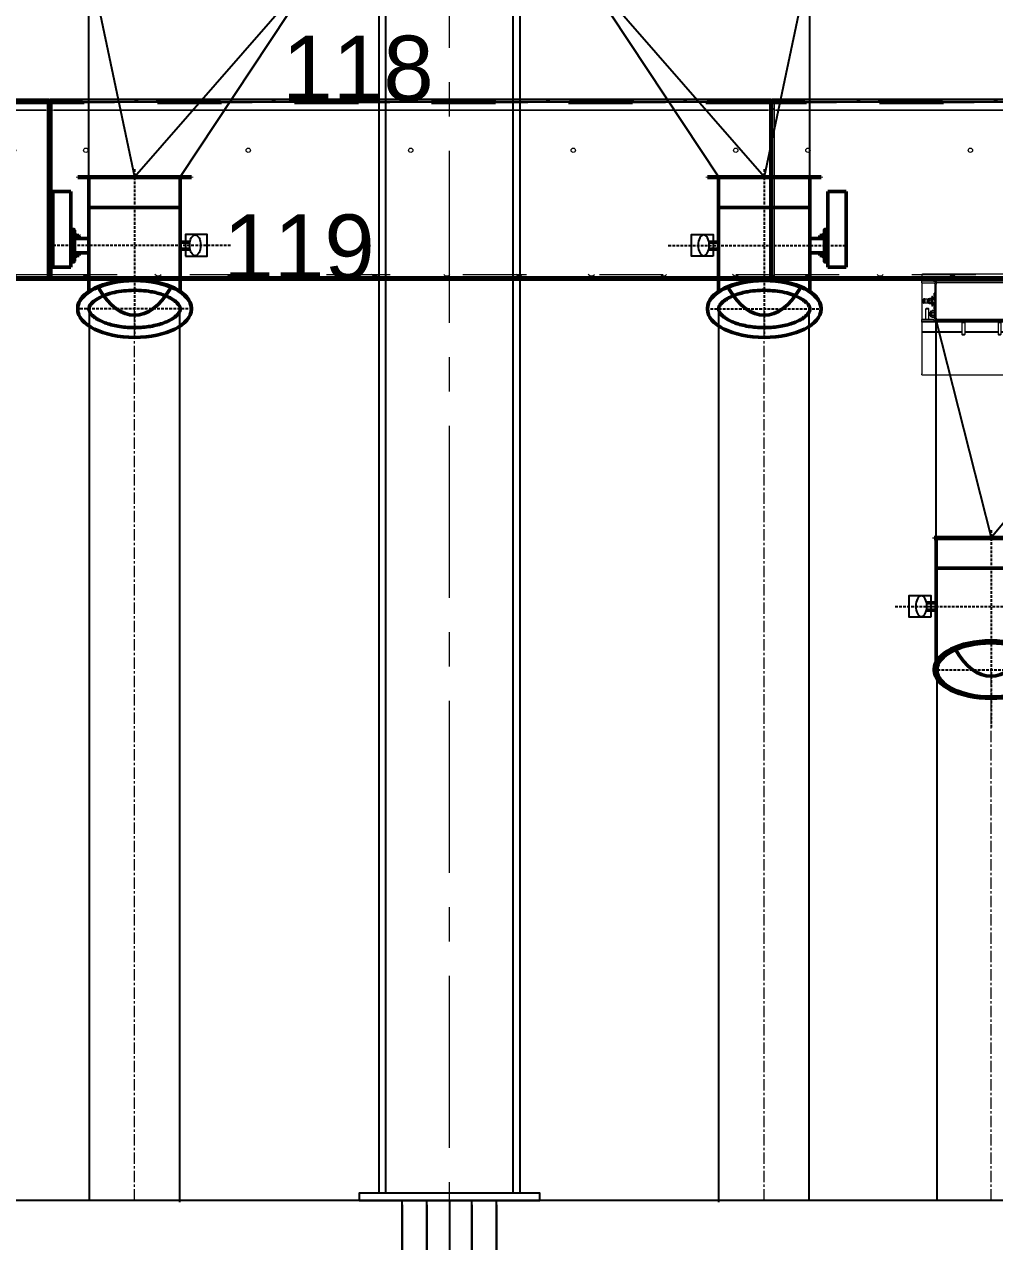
# Model space of a CAD drawing. Header units: millimetres. Extents: x 3220 to 226993, y 817 to 176024.
# Drawn here: x 100327 to 103014, y 156830 to 160203 of the extents above; entities that cross this region are included whole.
import ezdxf

# ---------------------------------------------------------------- set-up
doc = ezdxf.new("R2010")
doc.units = ezdxf.units.MM
for name, pattern in [('AXES', [50.8, 31.75, -6.35, 6.35, -6.35]), ('DASHED', [15, 7, -8]), ('GESTRICHELT2', [0.375, 0.25, -0.125])]:
    doc.linetypes.add(name, pattern=pattern)
for name, color, linetype, lineweight in [('Axe', 1, 'AXES', 9), ('DESSIN', 7, 'Continuous', 25), ('Mittellinie (ISO)', 7, 'Continuous', 25), ('Mittelpunktmarkierung (ISO)', 7, 'Continuous', 25), ('Sichtbar (ISO)', 7, 'Continuous', 50)]:
    doc.layers.add(name, color=color, linetype=linetype, lineweight=lineweight)
doc.layers.add('Repère', color=76, linetype='Continuous')
for name, color, linetype, lineweight, true_color in [('Sichtbare Kanten(DIN)', 7, 'Continuous', 50, 0x3f3f3f), ('Sichtbare tangentiale Kanten(DIN)', 7, 'Continuous', 50, 0x3f3f3f), ('Verdeckte Kanten(DIN)', 7, 'DASHED', 35, 0x3f3f3f), ('Verdeckte tangentiale Kanten(DIN)', 7, 'DASHED', 35, 0x3f3f3f)]:
    doc.layers.add(name, color=color, linetype=linetype, lineweight=lineweight, true_color=true_color)
doc.styles.get("Standard").update_dxf_attribs({"font": 'arial.ttf'})

# ---------------------------------------------------------------- blocks, each defined once
blk = doc.blocks.new('TKF 300 2000 F')
at = {"layer": 'Sichtbare Kanten(DIN)', "color": 5, "lineweight": 0}
for p, q in [((-2000, 495), (-2000, 492)), ((-2000, 495), (-1999, 495)), ((-2000, 492), (-1999, 492)), ((-1999, 491.9), (-2000, 491.9)), ((-2000, 7.1), (-2000, 491.9)), ((-1999, 497), (-1999, 502)), ((-1999, 502), (-1999, 502)), ((-1, 502), (-1999, 502)), ((-1999, 497), (-1999, 493.3)), ((-1999, 481.1), (-1999, 493.3)), ((-1999, 481.1), (-1999, 480.9)), ((-1997, 7.1), (-1997, 474.9)), ((-3, 474.9), (-3, 7.1)), ((-1, 502), (-1, 497)), ((-1, 502), (-1, 502)), ((-1, 493.3), (-1, 497)), ((-1, 495), (0, 495)), ((-1, 493.3), (-1, 481.1)), ((-1, 492), (0, 492)), ((-1, 491.9), (0, 491.9)), ((-1, 480.9), (-1, 481.1)), ((0, 495), (0, 492)), ((0, 491.9), (0, 7.1)), ((-11, 471.1), (-1989, 471.1)), ((-1989, 470.9), (-11, 470.9)), ((-1997, 7.1), (-2000, 7.1)), ((-2000, 7.1), (-2000, 7)), ((-2000, 4), (-2000, 7)), ((0, 7), (-2000, 7)), ((-2000, 4), (0, 4)), ((-2000, 0), (-2000, 4)), ((0, 4), (-2000, 4)), ((-1994, 10), (-1997, 10)), ((-1994, 10), (-1994, 7)), ((-6, 10), (-3, 10)), ((-6, 7), (-6, 10)), ((-3, 7.1), (0, 7.1)), ((0, 7), (0, 7.1)), ((0, 4), (0, 7)), ((0, 0), (0, 4)), ((-2000, 0), (0, 0))]:
    blk.add_line(p, q, dxfattribs=at)
for centre in [(-1900, 360), (-1450, 360), (-1000, 360), (-550, 360), (-100, 360)]:
    blk.add_circle(centre, 6, dxfattribs=at)
for centre, major_axis, start_param, end_param in [((-1989, 481.1), (-10, 0), 0, 1.570796), ((-1989, 480.9), (-10, 0), 0, 1.570796), ((-11, 481.1), (10, 0), 4.712389, 6.283185), ((-11, 480.9), (10, 0), 4.712389, 6.283185)]:
    blk.add_ellipse(centre, major_axis=major_axis, ratio=0.996195, start_param=start_param, end_param=end_param, dxfattribs=at)
for centre in [(-1950, 497.6), (-1760, 497.6), (-1570, 497.6), (-1380, 497.6), (-1190, 497.6), (-1000, 497.6), (-810, 497.6), (-620, 497.6), (-430, 497.6), (-240, 497.6), (-50, 497.6)]:
    blk.add_ellipse(centre, major_axis=(-5, 0), ratio=0.026186, dxfattribs=at)
at = {"layer": 'Sichtbare tangentiale Kanten(DIN)', "color": 5, "lineweight": 0}
for p, q in [((-1999, 502), (-1, 502)), ((-1999, 497), (-1, 497)), ((-1999, 493.3), (-1, 493.3)), ((-1994, 472.3), (-1994, 10)), ((-6, 10), (-6, 472.3)), ((-1989, 470.9), (-1989, 471.1)), ((-11, 471.1), (-11, 470.9)), ((-1994, 10), (-6, 10))]:
    blk.add_line(p, q, dxfattribs=at)
at = {"layer": 'Verdeckte Kanten(DIN)', "color": 5, "lineweight": 0, "ltscale": 0.571309}
for p, q in [((-2000, 489), (-1997, 489)), ((-1997, 475.5), (-2000, 475.5)), ((-1994, 495), (-1994, 492)), ((-1956, 492), (-1956, 495)), ((-1944, 492), (-1944, 495)), ((-1766, 492), (-1766, 495)), ((-1754, 492), (-1754, 495)), ((-1576, 492), (-1576, 495)), ((-1564, 492), (-1564, 495)), ((-1386, 492), (-1386, 495)), ((-1374, 492), (-1374, 495)), ((-1196, 492), (-1196, 495)), ((-1184, 492), (-1184, 495)), ((-1006, 492), (-1006, 495)), ((-994, 492), (-994, 495)), ((-816, 492), (-816, 495)), ((-804, 492), (-804, 495)), ((-626, 492), (-626, 495)), ((-614, 492), (-614, 495)), ((-436, 492), (-436, 495)), ((-424, 492), (-424, 495)), ((-246, 492), (-246, 495)), ((-234, 492), (-234, 495)), ((-56, 492), (-56, 495)), ((-44, 492), (-44, 495)), ((-6, 492), (-6, 495)), ((-3, 489), (0, 489)), ((0, 475.5), (-3, 475.5)), ((-1997, 463.5), (-2000, 463.5)), ((0, 463.5), (-3, 463.5)), ((-1997, 365.5), (-2000, 365.5)), ((-1997, 353.5), (-2000, 353.5)), ((0, 365.5), (-3, 365.5)), ((0, 353.5), (-3, 353.5)), ((-1997, 255.5), (-2000, 255.5)), ((-1997, 243.5), (-2000, 243.5)), ((0, 255.5), (-3, 255.5)), ((0, 243.5), (-3, 243.5)), ((-1997, 145.5), (-2000, 145.5)), ((0, 145.5), (-3, 145.5)), ((-1997, 133.5), (-2000, 133.5)), ((0, 133.5), (-3, 133.5)), ((-1997, 35.5), (-2000, 35.5)), ((0, 35.5), (-3, 35.5)), ((-1997, 23.5), (-2000, 23.5)), ((-1997, 10), (-2000, 10)), ((-1994, 7), (-1994, 4)), ((-1956, 7), (-1956, 4)), ((-1944, 7), (-1944, 4)), ((-1856, 7), (-1856, 4)), ((-1844, 7), (-1844, 4)), ((-1756, 7), (-1756, 4)), ((-1744, 7), (-1744, 4)), ((-1656, 7), (-1656, 4)), ((-1644, 7), (-1644, 4)), ((-1556, 7), (-1556, 4)), ((-1544, 7), (-1544, 4)), ((-1456, 7), (-1456, 4)), ((-1444, 7), (-1444, 4)), ((-1356, 7), (-1356, 4)), ((-1344, 7), (-1344, 4)), ((-1256, 7), (-1256, 4)), ((-1244, 7), (-1244, 4)), ((-1156, 7), (-1156, 4)), ((-1144, 7), (-1144, 4)), ((-1056, 7), (-1056, 4)), ((-1044, 7), (-1044, 4)), ((-956, 7), (-956, 4)), ((-944, 7), (-944, 4)), ((-856, 7), (-856, 4)), ((-844, 7), (-844, 4)), ((-756, 7), (-756, 4)), ((-744, 7), (-744, 4)), ((-656, 7), (-656, 4)), ((-644, 7), (-644, 4)), ((-556, 7), (-556, 4)), ((-544, 7), (-544, 4)), ((-456, 7), (-456, 4)), ((-444, 7), (-444, 4)), ((-356, 7), (-356, 4)), ((-344, 7), (-344, 4)), ((-256, 7), (-256, 4)), ((-244, 7), (-244, 4)), ((-156, 7), (-156, 4)), ((-144, 7), (-144, 4)), ((-56, 7), (-56, 4)), ((-44, 7), (-44, 4)), ((-6, 7), (-6, 4)), ((0, 23.5), (-3, 23.5)), ((0, 10), (-3, 10))]:
    blk.add_line(p, q, dxfattribs=at)
at = {"layer": 'Verdeckte Kanten(DIN)', "color": 5, "lineweight": 0, "ltscale": 25.437323}
for p, q in [((-1, 500), (-1999, 500)), ((-1999, 492), (-1, 492))]:
    blk.add_line(p, q, dxfattribs=at)
at = {"layer": 'Verdeckte Kanten(DIN)', "color": 5, "lineweight": 0, "ltscale": 0.380839}
for p, q in [((-1997, 491.9), (-1999, 491.9)), ((-3, 491.9), (-1, 491.9))]:
    blk.add_line(p, q, dxfattribs=at)
at = {"layer": 'Verdeckte Kanten(DIN)', "color": 5, "lineweight": 0, "ltscale": 3.233633}
for p, q in [((-1997, 474.9), (-1997, 491.9)), ((-3, 491.9), (-3, 474.9))]:
    blk.add_line(p, q, dxfattribs=at)
at = {"layer": 'Verdeckte Kanten(DIN)', "color": 5, "lineweight": 0, "ltscale": 0.897467}
for p, q in [((-1994, 489), (-1997, 489)), ((-1994, 492), (-1994, 489)), ((-6, 489), (-6, 492)), ((-6, 489), (-3, 489))]:
    blk.add_line(p, q, dxfattribs=at)
at = {"layer": 'Verdeckte Kanten(DIN)', "color": 5, "lineweight": 0, "ltscale": 0.38097}
for p, q in [((-1955, 495.6), (-1955, 497.6)), ((-1945, 495.6), (-1945, 497.6)), ((-1765, 495.6), (-1765, 497.6)), ((-1755, 495.6), (-1755, 497.6)), ((-1575, 495.6), (-1575, 497.6)), ((-1565, 495.6), (-1565, 497.6)), ((-1385, 495.6), (-1385, 497.6)), ((-1375, 495.6), (-1375, 497.6)), ((-1195, 495.6), (-1195, 497.6)), ((-1185, 495.6), (-1185, 497.6)), ((-1005, 495.6), (-1005, 497.6)), ((-995, 495.6), (-995, 497.6)), ((-815, 495.6), (-815, 497.6)), ((-805, 495.6), (-805, 497.6)), ((-625, 495.6), (-625, 497.6)), ((-615, 495.6), (-615, 497.6)), ((-435, 495.6), (-435, 497.6)), ((-425, 495.6), (-425, 497.6)), ((-245, 495.6), (-245, 497.6)), ((-235, 495.6), (-235, 497.6)), ((-55, 495.6), (-55, 497.6)), ((-45, 495.6), (-45, 497.6))]:
    blk.add_line(p, q, dxfattribs=at)
at = {"layer": 'Verdeckte Kanten(DIN)', "color": 5, "lineweight": 0, "ltscale": 1.971787}
for p, q in [((-2000, 13.3), (-1990, 16)), ((-10, 16), (0, 13.3))]:
    blk.add_line(p, q, dxfattribs=at)
at = {"layer": 'Verdeckte Kanten(DIN)', "color": 5, "lineweight": 0, "ltscale": 25.208158}
blk.add_line((-1990, 16), (-10, 16), dxfattribs=at)
at = {"layer": 'Verdeckte Kanten(DIN)', "color": 5, "lineweight": 0, "ltscale": 0.761779}
for p, q in [((-1955, 0), (-1955, 4)), ((-1945, 0), (-1945, 4)), ((-1905, 0), (-1905, 4)), ((-1895, 0), (-1895, 4)), ((-1855, 0), (-1855, 4)), ((-1845, 0), (-1845, 4)), ((-1755, 0), (-1755, 4)), ((-1745, 0), (-1745, 4)), ((-1705, 0), (-1705, 4)), ((-1695, 0), (-1695, 4)), ((-1655, 0), (-1655, 4)), ((-1645, 0), (-1645, 4)), ((-1555, 0), (-1555, 4)), ((-1545, 0), (-1545, 4)), ((-1505, 0), (-1505, 4)), ((-1495, 0), (-1495, 4)), ((-1455, 0), (-1455, 4)), ((-1445, 0), (-1445, 4)), ((-1355, 0), (-1355, 4)), ((-1345, 0), (-1345, 4)), ((-1305, 0), (-1305, 4)), ((-1295, 0), (-1295, 4)), ((-1255, 0), (-1255, 4)), ((-1245, 0), (-1245, 4)), ((-1155, 0), (-1155, 4)), ((-1145, 0), (-1145, 4)), ((-1105, 0), (-1105, 4)), ((-1095, 0), (-1095, 4)), ((-1055, 0), (-1055, 4)), ((-1045, 0), (-1045, 4)), ((-955, 0), (-955, 4)), ((-945, 0), (-945, 4)), ((-905, 0), (-905, 4)), ((-895, 0), (-895, 4)), ((-855, 0), (-855, 4)), ((-845, 0), (-845, 4)), ((-755, 0), (-755, 4)), ((-745, 0), (-745, 4)), ((-705, 0), (-705, 4)), ((-695, 0), (-695, 4)), ((-655, 0), (-655, 4)), ((-645, 0), (-645, 4)), ((-555, 0), (-555, 4)), ((-545, 0), (-545, 4)), ((-505, 0), (-505, 4)), ((-495, 0), (-495, 4)), ((-455, 0), (-455, 4)), ((-445, 0), (-445, 4)), ((-355, 0), (-355, 4)), ((-345, 0), (-345, 4)), ((-305, 0), (-305, 4)), ((-295, 0), (-295, 4)), ((-255, 0), (-255, 4)), ((-245, 0), (-245, 4)), ((-155, 0), (-155, 4)), ((-145, 0), (-145, 4)), ((-105, 0), (-105, 4)), ((-95, 0), (-95, 4)), ((-55, 0), (-55, 4)), ((-45, 0), (-45, 4))]:
    blk.add_line(p, q, dxfattribs=at)
at = {"layer": 'Verdeckte Kanten(DIN)', "color": 5, "lineweight": 0, "ltscale": 1.104296}
for p, q in [((-1904.5, 11.9), (-1908.6, 16)), ((-1895.5, 11.9), (-1891.4, 16)), ((-1704.5, 11.9), (-1708.6, 16)), ((-1695.5, 11.9), (-1691.4, 16)), ((-1504.5, 11.9), (-1508.6, 16)), ((-1495.5, 11.9), (-1491.4, 16)), ((-1304.5, 11.9), (-1308.6, 16)), ((-1295.5, 11.9), (-1291.4, 16)), ((-1104.5, 11.9), (-1108.6, 16)), ((-1095.5, 11.9), (-1091.4, 16)), ((-904.5, 11.9), (-908.6, 16)), ((-895.5, 11.9), (-891.4, 16)), ((-704.5, 11.9), (-708.6, 16)), ((-695.5, 11.9), (-691.4, 16)), ((-504.5, 11.9), (-508.6, 16)), ((-495.5, 11.9), (-491.4, 16)), ((-304.5, 11.9), (-308.6, 16)), ((-295.5, 11.9), (-291.4, 16)), ((-104.5, 11.9), (-108.6, 16)), ((-95.5, 11.9), (-91.4, 16))]:
    blk.add_line(p, q, dxfattribs=at)
at = {"layer": 'Verdeckte Kanten(DIN)', "color": 5, "lineweight": 0, "ltscale": 2.692601}
for p, q in [((-1904.5, 11.9), (-1895.5, 11.9)), ((-1704.5, 11.9), (-1695.5, 11.9)), ((-1504.5, 11.9), (-1495.5, 11.9)), ((-1304.5, 11.9), (-1295.5, 11.9)), ((-1104.5, 11.9), (-1095.5, 11.9)), ((-904.5, 11.9), (-895.5, 11.9)), ((-704.5, 11.9), (-695.5, 11.9)), ((-504.5, 11.9), (-495.5, 11.9)), ((-304.5, 11.9), (-295.5, 11.9)), ((-104.5, 11.9), (-95.5, 11.9))]:
    blk.add_line(p, q, dxfattribs=at)
at = {"layer": 'Verdeckte Kanten(DIN)', "color": 5, "lineweight": 0, "ltscale": 1.50461}
for p, q in [((-1904.5, 4), (-1904.5, 11.9)), ((-1895.5, 4), (-1895.5, 11.9)), ((-1704.5, 4), (-1704.5, 11.9)), ((-1695.5, 4), (-1695.5, 11.9)), ((-1504.5, 4), (-1504.5, 11.9)), ((-1495.5, 4), (-1495.5, 11.9)), ((-1304.5, 4), (-1304.5, 11.9)), ((-1295.5, 4), (-1295.5, 11.9)), ((-1104.5, 4), (-1104.5, 11.9)), ((-1095.5, 4), (-1095.5, 11.9)), ((-904.5, 4), (-904.5, 11.9)), ((-895.5, 4), (-895.5, 11.9)), ((-704.5, 4), (-704.5, 11.9)), ((-695.5, 4), (-695.5, 11.9)), ((-504.5, 4), (-504.5, 11.9)), ((-495.5, 4), (-495.5, 11.9)), ((-304.5, 4), (-304.5, 11.9)), ((-295.5, 4), (-295.5, 11.9)), ((-104.5, 4), (-104.5, 11.9)), ((-95.5, 4), (-95.5, 11.9))]:
    blk.add_line(p, q, dxfattribs=at)
at = {"layer": 'Verdeckte Kanten(DIN)', "color": 5, "lineweight": 0, "ltscale": 5.984706}
for centre in [(-1950, 495.6), (-1760, 495.6), (-1570, 495.6), (-1380, 495.6), (-1190, 495.6), (-1000, 495.6), (-810, 495.6), (-620, 495.6), (-430, 495.6), (-240, 495.6), (-50, 495.6)]:
    blk.add_ellipse(centre, major_axis=(5, 0), ratio=0.026186, dxfattribs=at)
at = {"layer": 'Verdeckte tangentiale Kanten(DIN)', "color": 5, "lineweight": 0, "ltscale": 25.437323}
for p, q in [((-1, 500), (-1999, 500)), ((-1, 495), (-1999, 495)), ((-1, 493.2), (-1999, 493.2))]:
    blk.add_line(p, q, dxfattribs=at)
at = {"layer": 'Verdeckte tangentiale Kanten(DIN)', "color": 5, "lineweight": 0, "ltscale": 3.18604}
for p, q in [((-1994, 489), (-1994, 472.3)), ((-6, 472.3), (-6, 489))]:
    blk.add_line(p, q, dxfattribs=at)
at = {"layer": 'Verdeckte tangentiale Kanten(DIN)', "color": 5, "lineweight": 0, "ltscale": 25.310009}
blk.add_line((-6, 489), (-1994, 489), dxfattribs=at)
blk = doc.blocks.new('102')
for p in [(-9107, -319), (-7107, -319), (-5107, -319)]:
    blk.add_blockref('TKF 300 2000 F', p)
blk = doc.blocks.new('300x650 for TKF 300 R')
at = {"layer": 'Sichtbare Kanten(DIN)', "color": 6, "lineweight": 0}
for p, q in [((-365, 146.5), (195, 146.5)), ((-365, 146.5), (-365, 143.5)), ((-365, 29), (-365, 143.5)), ((195, 146.5), (195, 143.5)), ((195, 29), (195, 143.5)), ((-253.2, 35.2), (-254, 34.5)), ((-246, 34.5), (-254, 34.5)), ((-254, 1), (-254, 34.5)), ((-253.2, 35.2), (-246.8, 35.2)), ((-246.8, 35.2), (-246, 34.5)), ((-246, 1), (-246, 34.5)), ((-153.2, 35.2), (-154, 34.5)), ((-146, 34.5), (-154, 34.5)), ((-154, 1), (-154, 34.5)), ((-153.2, 35.2), (-146.8, 35.2)), ((-146.8, 35.2), (-146, 34.5)), ((-146, 1), (-146, 34.5)), ((-53.2, 35.2), (-54, 34.5)), ((-46, 34.5), (-54, 34.5)), ((-54, 1), (-54, 34.5)), ((-53.2, 35.2), (-46.8, 35.2)), ((-46.8, 35.2), (-46, 34.5)), ((-46, 1), (-46, 34.5)), ((46.8, 35.2), (46, 34.5)), ((54, 34.5), (46, 34.5)), ((46, 1), (46, 34.5)), ((46.8, 35.2), (53.2, 35.2)), ((53.2, 35.2), (54, 34.5)), ((54, 1), (54, 34.5)), ((146.8, 35.2), (146, 34.5)), ((154, 34.5), (146, 34.5)), ((146, 1), (146, 34.5)), ((146.8, 35.2), (153.2, 35.2)), ((153.2, 35.2), (154, 34.5)), ((154, 1), (154, 34.5)), ((246.8, 35.2), (246, 34.5)), ((254, 34.5), (246, 34.5)), ((246, 1), (246, 34.5)), ((246.8, 35.2), (253.2, 35.2)), ((253.2, 35.2), (254, 34.5)), ((254, 1), (254, 34.5)), ((-365, 26), (-365, 29)), ((-254, 29), (-365, 29)), ((-365, 3), (-365, 26)), ((-365, 26), (-254, 26)), ((-365, 0), (-365, 3)), ((-365, 0), (-365, -3)), ((365, 0), (-365, 0)), ((-254, 1), (-246, 1)), ((-253.2, 0.2), (-254, 1)), ((-246.8, 0.2), (-253.2, 0.2)), ((-246.8, 0.2), (-246, 1)), ((-154, 29), (-246, 29)), ((-246, 26), (-154, 26)), ((-154, 1), (-146, 1)), ((-153.2, 0.2), (-154, 1)), ((-146.8, 0.2), (-153.2, 0.2)), ((-146.8, 0.2), (-146, 1)), ((-54, 29), (-146, 29)), ((-146, 26), (-54, 26)), ((-54, 1), (-46, 1)), ((-53.2, 0.2), (-54, 1)), ((-46.8, 0.2), (-53.2, 0.2)), ((-46.8, 0.2), (-46, 1)), ((46, 29), (-46, 29)), ((-46, 26), (46, 26)), ((46, 1), (54, 1)), ((46.8, 0.2), (46, 1)), ((53.2, 0.2), (46.8, 0.2)), ((53.2, 0.2), (54, 1)), ((146, 29), (54, 29)), ((54, 26), (146, 26)), ((146, 1), (154, 1)), ((146.8, 0.2), (146, 1)), ((153.2, 0.2), (146.8, 0.2)), ((153.2, 0.2), (154, 1)), ((246, 29), (154, 29)), ((154, 26), (246, 26)), ((246, 1), (254, 1)), ((246.8, 0.2), (246, 1)), ((253.2, 0.2), (246.8, 0.2)), ((253.2, 0.2), (254, 1)), ((365, 29), (254, 29)), ((254, 26), (365, 26)), ((365, 26), (365, 29)), ((365, 26), (365, 3)), ((365, 0), (365, 3)), ((365, 0), (365, -3)), ((-365, -3), (-365, -7)), ((-365, -3), (365, -3)), ((-360, -7), (-365, -7)), ((-365, -109), (-365, -7)), ((-360, -3), (-333, -3)), ((-333, -7), (-360, -7)), ((-354, -7), (-354, -36.5)), ((-346, -7), (-346, -36.5)), ((-343, -17.9), (-342.1, -17)), ((-343, -26.1), (-343, -17.9)), ((-343, -26.1), (-342.1, -27)), ((-342.1, -17), (-342.1, -27)), ((-341, -17), (-342.1, -17)), ((-341, -27), (-342.1, -27)), ((-341, -29.8), (-341, -14.2)), ((-337.5, -14.2), (-341, -14.2)), ((-337.5, -29.8), (-341, -29.8)), ((-337.5, -14.2), (-336.3, -12.2)), ((-337.5, -29.8), (-337.5, -14.2)), ((-337.5, -29.8), (-336.3, -31.8)), ((-332.2, -12.2), (-336.3, -12.2)), ((-332.2, -17.1), (-336.3, -17.1)), ((-332.2, -26.9), (-336.3, -26.9)), ((-332.2, -31.8), (-336.3, -31.8)), ((-331, -14.2), (-332.2, -12.2)), ((-331, -29.8), (-332.2, -31.8)), ((-331, -32), (-331, -12)), ((-329, -12), (-331, -12)), ((-329, -32), (-331, -32)), ((-329, -105), (-329, -11)), ((-327.7, -5), (-325, -5)), ((-325, -7), (-325, -3)), ((325, -3), (-325, -3)), ((325, -7), (-325, -7)), ((-325, -7), (-325, -11)), ((-325, -11), (-325, -105)), ((325, -7), (325, -3)), ((325, -5), (327.7, -5)), ((325, -7), (325, -11)), ((325, -11), (325, -105)), ((329, -105), (329, -11)), ((329, -12), (331, -12)), ((329, -32), (331, -32)), ((331, -12), (331, -32)), ((331, -14.2), (332.2, -12.2)), ((331, -29.8), (332.2, -31.8)), ((332.2, -12.2), (336.3, -12.2)), ((332.2, -17.1), (336.3, -17.1)), ((332.2, -26.9), (336.3, -26.9)), ((332.2, -31.8), (336.3, -31.8)), ((360, -3), (333, -3)), ((333, -7), (360, -7)), ((337.5, -14.2), (336.3, -12.2)), ((337.5, -29.8), (336.3, -31.8)), ((337.5, -14.2), (337.5, -29.8)), ((337.5, -14.2), (341, -14.2)), ((337.5, -29.8), (341, -29.8)), ((341, -14.2), (341, -29.8)), ((341, -17), (342.1, -17)), ((341, -27), (342.1, -27)), ((342.1, -27), (342.1, -17)), ((343, -17.9), (342.1, -17)), ((343, -26.1), (342.1, -27)), ((343, -17.9), (343, -26.1)), ((344, -7), (344, -8.6)), ((356, -8.6), (344, -8.6)), ((345.6, -8.6), (344.2, -9.4)), ((344.2, -12.8), (344.2, -9.4)), ((345.6, -13.6), (344.2, -12.8)), ((345.6, -13.6), (354.4, -13.6)), ((346, -13.6), (346, -36.5)), ((347.1, -12.8), (347.1, -9.4)), ((352.9, -12.8), (352.9, -9.4)), ((354, -13.6), (354, -36.5)), ((354.4, -8.6), (355.8, -9.4)), ((354.4, -13.6), (355.8, -12.8)), ((355.8, -12.8), (355.8, -9.4)), ((356, -7), (356, -8.6)), ((360, -7), (365, -7)), ((365, -3), (365, -7)), ((-361.5, -52.7), (-361.5, -63.3)), ((-360.5, -52.7), (-361.5, -52.7)), ((-360.5, -63.3), (-361.5, -63.3)), ((-360.5, -52.6), (-359.9, -52)), ((-360.5, -52.6), (-360.5, -63.4)), ((-360.5, -63.4), (-359.9, -64)), ((-359.9, -52), (-359.9, -64)), ((-356.6, -52), (-359.9, -52)), ((-356.6, -64), (-359.9, -64)), ((-356.6, -52), (-356.6, -64)), ((-356, -52.6), (-356.6, -52)), ((-356, -63.4), (-356.6, -64)), ((-356, -52.6), (-356, -63.4)), ((-351.7, -52.7), (-356, -52.7)), ((-351.7, -63.2), (-356, -63.2)), ((-354, -36.5), (-346, -36.5)), ((-353.2, -37.2), (-354, -36.5)), ((-346.8, -37.2), (-353.2, -37.2)), ((-348.5, -52.7), (-349.2, -52.7)), ((-348.5, -63.2), (-349.2, -63.2)), ((-348.5, -52.7), (-347.7, -52)), ((-348.5, -52.7), (-348.5, -63.2)), ((-348.5, -63.2), (-347.7, -64)), ((-347.7, -52), (-347.7, -64)), ((-344.4, -52), (-347.7, -52)), ((-344.4, -64), (-347.7, -64)), ((-346.8, -37.2), (-346, -36.5)), ((-344.4, -51.5), (-344.1, -51)), ((-344.4, -51.5), (-344.4, -52)), ((-344.4, -52), (-344.4, -57.1)), ((-344.4, -57.1), (-344.4, -63.1)), ((-344.4, -63.1), (-344.4, -64.5)), ((-344.4, -64.5), (-344.1, -65)), ((-339.7, -50.6), (-343.8, -50.6)), ((-339.7, -53.4), (-343.8, -53.4)), ((-339.7, -60.8), (-343.8, -60.8)), ((-339.7, -65.4), (-343.8, -65.4)), ((-339.7, -50.6), (-339.7, -53.4)), ((-339.1, -52), (-339.7, -52)), ((-339.7, -52.3), (-339.1, -52.3)), ((-339.7, -53.4), (-339.7, -60.8)), ((-339.7, -60.8), (-339.7, -65.4)), ((-339.7, -63.7), (-339.1, -63.7)), ((-339.1, -64), (-339.7, -64)), ((-339.1, -66), (-339.1, -50)), ((-337.5, -50), (-339.1, -50)), ((-337.5, -66), (-339.1, -66)), ((-337.5, -49.5), (-337.5, -44.5)), ((-335.5, -44.5), (-337.5, -44.5)), ((-337.5, -49.5), (-337.5, -66.5)), ((-337.5, -71.5), (-337.5, -66.5)), ((-335.5, -44.5), (-335.5, -49.5)), ((-335.5, -49.5), (-335.5, -66.5)), ((-335.5, -52.3), (-334.4, -50.5)), ((-335.3, -52), (-335.5, -52)), ((-335.5, -63.6), (-334.4, -65.5)), ((-335.3, -64), (-335.5, -64)), ((-335.5, -66.5), (-335.5, -71.5)), ((-334.5, -49.5), (-334.1, -48.2)), ((-334.5, -50.6), (-334.5, -49.5)), ((-334.5, -66.5), (-334.5, -65.4)), ((-334.5, -66.5), (-334.1, -67.8)), ((-330.1, -50.5), (-334.4, -50.5)), ((-330.1, -54.2), (-334.4, -54.2)), ((-330.1, -61.8), (-334.4, -61.8)), ((-330.1, -65.5), (-334.4, -65.5)), ((-334.1, -48.2), (-330.9, -48.2)), ((-330.5, -49.5), (-330.9, -48.2)), ((-330.5, -66.5), (-330.9, -67.8)), ((-330.5, -36), (-330.5, -50.5)), ((-329, -36), (-330.5, -36)), ((-330.5, -65.5), (-330.5, -80)), ((-329, -52.3), (-330.1, -50.5)), ((-329, -63.6), (-330.1, -65.5)), ((346, -36.5), (354, -36.5)), ((346.8, -37.2), (346, -36.5)), ((353.2, -37.2), (346.8, -37.2)), ((353.2, -37.2), (354, -36.5)), ((-337.5, -71.5), (-335.5, -71.5)), ((-334.1, -67.8), (-330.9, -67.8)), ((-329, -80), (-330.5, -80)), ((-365, -109), (-360, -109)), ((-365, -109), (-365, -113)), ((-360, -113), (-365, -113)), ((-365, -113), (-365, -116)), ((-360, -116), (-365, -116)), ((-365, -130.5), (-365, -116)), ((-362, -133.5), (192, -133.5)), ((-360, -109), (-333, -109)), ((-333, -113), (-360, -113)), ((360, -116), (-360, -116)), ((-325, -113), (-333, -113)), ((-325, -109), (-325, -105)), ((-325, -113), (-325, -109)), ((325, -109), (-325, -109)), ((325, -113), (-325, -113)), ((195, -130.5), (195, -116)), ((325, -105), (325, -109)), ((325, -113), (325, -109)), ((333, -113), (325, -113)), ((360, -109), (333, -109)), ((333, -113), (360, -113)), ((365, -109), (360, -109)), ((360, -113), (365, -113)), ((365, -116), (360, -116)), ((365, -109), (365, -113)), ((365, -116), (365, -113))]:
    blk.add_line(p, q, dxfattribs=at)
for centre, radius, start, end in [((-333, -11), 8, 0, 90), ((-333, -11), 4, 0, 90), ((333, -11), 8, 90, 180), ((333, -11), 4, 90, 180), ((-362, -130.5), 3, 180, 270), ((-333, -105), 8, 270, 0), ((-333, -105), 4, 270, 0), ((192, -130.5), 3, 270, 0), ((333, -105), 8, 180, 270), ((333, -105), 4, 180, 270)]:
    blk.add_arc(centre, radius, start, end, dxfattribs=at)
for points, weights in [([(-336.3, -12.2), (-337.8, -14.6), (-336.3, -17.1)], [1, 1.15470053838, 1]), ([(-336.3, -17.1), (-337.8, -22), (-336.3, -26.9)], [1, 1.15470053838, 1]), ([(-336.3, -26.9), (-337.8, -29.4), (-336.3, -31.8)], [1, 1.15470053838, 1]), ([(-332.2, -17.1), (-330.7, -14.6), (-332.2, -12.2)], [1, 1.15470053838, 1]), ([(-332.2, -26.9), (-330.7, -22), (-332.2, -17.1)], [1, 1.15470053838, 1]), ([(-332.2, -31.8), (-330.7, -29.4), (-332.2, -26.9)], [1, 1.15470053838, 1]), ([(332.2, -12.2), (330.7, -14.6), (332.2, -17.1)], [1, 1.15470053838, 1]), ([(332.2, -17.1), (330.7, -22), (332.2, -26.9)], [1, 1.15470053838, 1]), ([(332.2, -26.9), (330.7, -29.4), (332.2, -31.8)], [1, 1.15470053838, 1]), ([(336.3, -17.1), (337.8, -14.6), (336.3, -12.2)], [1, 1.15470053838, 1]), ([(336.3, -26.9), (337.8, -22), (336.3, -17.1)], [1, 1.15470053838, 1]), ([(336.3, -31.8), (337.8, -29.4), (336.3, -26.9)], [1, 1.15470053838, 1]), ([(347.1, -9.4), (345.7, -8.6), (344.2, -9.4)], [1, 1.15470053838, 1]), ([(344.2, -12.8), (345.7, -13.6), (347.1, -12.8)], [1, 1.15470053838, 1]), ([(352.9, -9.4), (350, -8.6), (347.1, -9.4)], [1, 1.15470053838, 1]), ([(347.1, -12.8), (350, -13.6), (352.9, -12.8)], [1, 1.15470053838, 1]), ([(355.8, -9.4), (354.3, -8.6), (352.9, -9.4)], [1, 1.15470053838, 1]), ([(352.9, -12.8), (354.3, -13.6), (355.8, -12.8)], [1, 1.15470053838, 1]), ([(-343.8, -50.6), (-344.4, -51.3), (-344.4, -52)], [1, 1.0379548493, 1]), ([(-344.4, -52), (-344.4, -52.6), (-343.8, -53.4)], [1, 1.0379548493, 1]), ([(-343.8, -53.4), (-344.4, -55.4), (-344.4, -57.1)], [1, 1.0379548493, 1]), ([(-344.4, -57.1), (-344.4, -58.8), (-343.8, -60.8)], [1, 1.0379548493, 1]), ([(-343.8, -60.8), (-344.4, -62), (-344.4, -63.1)], [1, 1.0379548493, 1]), ([(-344.4, -63.1), (-344.4, -64.2), (-343.8, -65.4)], [1, 1.0379548493, 1]), ([(-343.8, -65.4), (-344, -65.2), (-344.1, -65)], [1, 1.01070966259, 1.0153754665]), ([(-334.4, -50.5), (-335.5, -52.4), (-334.4, -54.2)], [1, 1.15470053838, 1]), ([(-334.4, -54.2), (-335.5, -58), (-334.4, -61.8)], [1, 1.15470053838, 1]), ([(-334.4, -61.8), (-335.5, -63.6), (-334.4, -65.5)], [1, 1.15470053838, 1]), ([(-334.5, -50.6), (-334.5, -49.5), (-334.1, -48.2)], [1.00080034477, 1.0457013097, 1.01550081983]), ([(-334.1, -67.8), (-334.5, -66.5), (-334.5, -65.4)], [1.01550081983, 1.0457013097, 1.00080034477]), ([(-330.9, -48.2), (-330.5, -49.4), (-330.5, -50.5)], [1.01550081983, 1.04411788199, 1.00530225668]), ([(-330.5, -65.5), (-330.5, -66.6), (-330.9, -67.8)], [1.00530225668, 1.04411788199, 1.01550081983]), ([(-330.1, -54.2), (-329, -52.4), (-330.1, -50.5)], [1, 1.15470053838, 1]), ([(-330.1, -61.8), (-329, -58), (-330.1, -54.2)], [1, 1.15470053838, 1]), ([(-330.1, -65.5), (-329, -63.6), (-330.1, -61.8)], [1, 1.15470053838, 1])]:
    blk.add_rational_spline(points, weights, degree=2, dxfattribs=at)
for points, knots in [([(-349.2, -52.7), (-349.2, -52.7), (-349.3, -52.8), (-349.4, -52.8), (-349.5, -52.8), (-349.7, -52.8), (-349.9, -52.9), (-350.2, -52.9), (-350.3, -52.9), (-350.5, -52.9), (-350.7, -52.9), (-350.8, -52.9), (-351.1, -52.9), (-351.3, -52.8), (-351.5, -52.8), (-351.6, -52.8), (-351.7, -52.8), (-351.7, -52.7), (-351.7, -52.7)], [5.673838, 5.673838, 5.673838, 5.673838, 6.14663, 6.14663, 6.619423, 6.619423, 7.09227, 7.09227, 7.565117, 7.565117, 7.565117, 8.037964, 8.037964, 8.510811, 8.510811, 8.983603, 8.983603, 9.456396, 9.456396, 9.456396, 9.456396]), ([(-351.7, -58), (-351.7, -57.8), (-351.7, -57.7), (-351.6, -57.4), (-351.5, -57.2), (-351.3, -57), (-351.1, -56.9), (-350.8, -56.8), (-350.7, -56.7), (-350.3, -56.7), (-350.2, -56.8), (-349.9, -56.9), (-349.7, -57), (-349.5, -57.2), (-349.4, -57.4), (-349.3, -57.7), (-349.2, -57.8), (-349.2, -58)], [1.891279, 1.891279, 1.891279, 1.891279, 2.364072, 2.364072, 2.836865, 2.836865, 3.309712, 3.309712, 3.782558, 3.782558, 4.255405, 4.255405, 4.728252, 4.728252, 5.201045, 5.201045, 5.673838, 5.673838, 5.673838, 5.673838]), ([(-349.2, -58), (-349.2, -58.2), (-349.3, -58.3), (-349.4, -58.6), (-349.5, -58.8), (-349.7, -59), (-349.9, -59.1), (-350.2, -59.2), (-350.3, -59.2), (-350.5, -59.2), (-350.7, -59.2), (-350.8, -59.2), (-351.1, -59.1), (-351.3, -59), (-351.5, -58.8), (-351.6, -58.6), (-351.7, -58.3), (-351.7, -58.2), (-351.7, -58)], [5.673838, 5.673838, 5.673838, 5.673838, 6.14663, 6.14663, 6.619423, 6.619423, 7.09227, 7.09227, 7.565117, 7.565117, 7.565117, 8.037964, 8.037964, 8.510811, 8.510811, 8.983603, 8.983603, 9.456396, 9.456396, 9.456396, 9.456396]), ([(-351.7, -63.2), (-351.7, -63.2), (-351.7, -63.2), (-351.6, -63.2), (-351.5, -63.2), (-351.3, -63.2), (-351.1, -63.1), (-350.8, -63.1), (-350.7, -63.1), (-350.3, -63.1), (-350.2, -63.1), (-349.9, -63.1), (-349.7, -63.2), (-349.5, -63.2), (-349.4, -63.2), (-349.3, -63.2), (-349.2, -63.2), (-349.2, -63.2)], [1.891279, 1.891279, 1.891279, 1.891279, 2.364072, 2.364072, 2.836865, 2.836865, 3.309712, 3.309712, 3.782558, 3.782558, 4.255405, 4.255405, 4.728252, 4.728252, 5.201045, 5.201045, 5.673838, 5.673838, 5.673838, 5.673838])]:
    blk.add_open_spline(points, degree=3, knots=knots, dxfattribs=at)
blk = doc.blocks.new('KMH D300 R')
at = {"color": 5}
blk.add_lwpolyline([(166.3, -220), (226.3, -220), (226.3, -160), (166.3, -160)], close=True, dxfattribs=at)
blk.add_ellipse((192.9, -190), major_axis=(0, 28.8), ratio=0.528114, dxfattribs=at)
at = {"layer": 'Mittellinie (ISO)', "color": 3, "linetype": 'GESTRICHELT2', "ltscale": 30}
blk.add_line((265.8, -191), (-303, -191), dxfattribs=at)
at = {"layer": 'Mittelpunktmarkierung (ISO)', "color": 3, "linetype": 'GESTRICHELT2', "ltscale": 30}
for p, q in [((0, 20.9), (0, -526.5)), ((160, -366.5), (-160, -366.5))]:
    blk.add_line(p, q, dxfattribs=at)
at = {"layer": 'Sichtbar (ISO)', "color": 0, "linetype": 'Continuous', "ltscale": 30}
for p, q in [((-157.5, 0), (157.5, 0)), ((-157.5, 0), (-157.5, -2)), ((157.5, 0), (157.5, -2)), ((157.5, -2), (-157.5, -2)), ((-151.5, -85), (-151.5, -2)), ((151.5, -2), (151.5, -85)), ((-201.5, -41), (-251.5, -41)), ((-251.5, -45), (-251.5, -251)), ((-201.5, -41), (-201.5, -45)), ((-201.5, -251), (-201.5, -45)), ((-151.5, -85), (0, -85)), ((-151.5, -343.2), (-151.5, -85)), ((0, -85), (151.5, -85)), ((151.5, -343.2), (151.5, -85)), ((-199.5, -146), (-193.5, -146)), ((-191.5, -148), (-191.5, -234)), ((-191.5, -161.8), (-191.2, -161.3)), ((-187.1, -161.2), (-190.7, -161.2)), ((-187.1, -161.3), (-190.7, -161.3)), ((-187.1, -166.3), (-190.7, -166.3)), ((-186.3, -161.8), (-186.6, -161.3)), ((-186.3, -170.7), (-186.3, -161.8)), ((-186.3, -163.3), (-179, -163.3)), ((-179, -169.3), (-179, -163.3)), ((-178.5, -163.8), (-179, -163.3)), ((-178.5, -163.8), (-178.5, -168.8)), ((-191.5, -170.7), (-191.2, -171.3)), ((-191.5, -171), (-191.3, -171)), ((-187.1, -171.3), (-190.7, -171.3)), ((-186.3, -170.7), (-186.6, -171.3)), ((-186.5, -171), (-151.5, -171)), ((-186.3, -169.3), (-179, -169.3)), ((-178.5, -168.8), (-179, -169.3)), ((-199.5, -236), (-193.5, -236)), ((-191.5, -211.3), (-191.2, -210.7)), ((-191.5, -211), (-191.3, -211)), ((-191.5, -220.2), (-191.2, -220.7)), ((-187.1, -210.7), (-190.7, -210.7)), ((-187.1, -215.7), (-190.7, -215.7)), ((-187.1, -220.7), (-190.7, -220.7)), ((-187.1, -220.8), (-190.7, -220.8)), ((-186.3, -211.3), (-186.6, -210.7)), ((-186.3, -220.2), (-186.6, -220.7)), ((-186.5, -211), (-151.5, -211)), ((-186.3, -220.2), (-186.3, -211.3)), ((-186.3, -212.7), (-179.2, -212.7)), ((-186.3, -218.7), (-179.2, -218.7)), ((-179.2, -218.7), (-179.2, -212.7)), ((-178.8, -213.2), (-179.2, -212.7)), ((-179.2, -212.7), (-179, -212.7)), ((-178.8, -218.2), (-179.2, -218.7)), ((-179.2, -218.7), (-179, -218.7)), ((-179, -213), (-179, -212.7)), ((-178.5, -213.2), (-179, -212.7)), ((-178.5, -218.2), (-179, -218.7)), ((-179, -218.7), (-179, -218.5)), ((-178.8, -213.2), (-178.8, -218.2)), ((-178.5, -213.2), (-178.5, -218.2)), ((-251.5, -251), (-201.5, -251))]:
    blk.add_line(p, q, dxfattribs=at)
at = {"layer": 'Sichtbar (ISO)', "color": 1, "linetype": 'Continuous', "ltscale": 30}
for p, q in [((-251.5, -45), (-251.5, -41)), ((-157.5, -366.5), (-157.5, -364.7)), ((157.5, -366.5), (157.5, -364.7))]:
    blk.add_line(p, q, dxfattribs=at)
at = {"layer": 'Sichtbar (ISO)', "color": 5, "linetype": 'Continuous', "ltscale": 30}
for p, q in [((178.4, -181), (151.5, -181)), ((178.8, -201), (151.5, -201))]:
    blk.add_line(p, q, dxfattribs=at)
at = {"layer": 'Sichtbar (ISO)', "color": 0, "linetype": 'Continuous', "ltscale": 30}
for centre, start, end in [((-199.5, -148), 90, 180), ((-193.5, -148), 0, 90), ((-199.5, -234), 180, 270), ((-193.5, -234), 270, 0)]:
    blk.add_arc(centre, 2, start, end, dxfattribs=at)
for centre, major_axis, start_param, end_param in [((0, -364.7), (-157.5, 0), 3.141593, 6.283185), ((0, -85), (0, 299), 2.423505, 3.85968)]:
    blk.add_ellipse(centre, major_axis=major_axis, ratio=0.5, start_param=start_param, end_param=end_param, dxfattribs=at)
for major_axis in [(157.5, 0), (149.5, 0)]:
    blk.add_ellipse((0, -366.5), major_axis=major_axis, ratio=0.5, dxfattribs=at)
for points, weights in [([(-190.7, -161.2), (-191.6, -161.3), (-190.7, -161.3)], [1, 1.15470053838, 1]), ([(-190.7, -161.3), (-191.6, -163.8), (-190.7, -166.3)], [1, 1.15470053838, 1]), ([(-190.7, -166.3), (-191.6, -168.8), (-190.7, -171.3)], [1, 1.15470053838, 1]), ([(-187.1, -161.3), (-186.2, -161.3), (-187.1, -161.2)], [1, 1.15470053838, 1]), ([(-187.1, -166.3), (-186.2, -163.8), (-187.1, -161.3)], [1, 1.15470053838, 1]), ([(-187.1, -171.3), (-186.2, -168.8), (-187.1, -166.3)], [1, 1.15470053838, 1]), ([(-190.7, -171.3), (-191.2, -171.3), (-191.2, -171.3)], [1, 1.07645155705, 1.07733982729]), ([(-186.6, -171.3), (-186.6, -171.3), (-187.1, -171.3)], [1.07733982729, 1.07645155705, 1]), ([(-190.7, -210.7), (-191.6, -213.2), (-190.7, -215.7)], [1, 1.15470053838, 1]), ([(-191.2, -210.7), (-191.2, -210.7), (-190.7, -210.7)], [1.07734785991, 1.07691857703, 1]), ([(-190.7, -215.7), (-191.6, -218.2), (-190.7, -220.7)], [1, 1.15470053838, 1]), ([(-190.7, -220.7), (-191.6, -220.7), (-190.7, -220.8)], [1, 1.15470053838, 1]), ([(-187.1, -215.7), (-186.2, -213.2), (-187.1, -210.7)], [1, 1.15470053838, 1]), ([(-187.1, -210.7), (-186.6, -210.7), (-186.6, -210.7)], [1, 1.07691857703, 1.07734785991]), ([(-187.1, -220.7), (-186.2, -218.2), (-187.1, -215.7)], [1, 1.15470053838, 1]), ([(-187.1, -220.8), (-186.2, -220.7), (-187.1, -220.7)], [1, 1.15470053838, 1])]:
    blk.add_rational_spline(points, weights, degree=2, dxfattribs=at)
blk = doc.blocks.new('104(2) L')
blk.add_blockref('KMH D300 R', (0, 0))
blk = doc.blocks.new('116.1 L')
at = {"color": 5}
blk.add_lwpolyline([(141.3, -220), (201.3, -220), (201.3, -160), (141.3, -160)], close=True, dxfattribs=at)
blk.add_ellipse((167.9, -190), major_axis=(0, 28.8), ratio=0.528114, dxfattribs=at)
at = {"layer": 'Mittellinie (ISO)', "color": 3, "linetype": 'GESTRICHELT2', "ltscale": 30}
blk.add_line((265.8, -191), (-226.5, -191), dxfattribs=at)
at = {"layer": 'Mittelpunktmarkierung (ISO)', "color": 3, "linetype": 'GESTRICHELT2', "ltscale": 30}
for p, q in [((0, 20.9), (0, -445.2)), ((160, -366.5), (-160, -366.5))]:
    blk.add_line(p, q, dxfattribs=at)
at = {"layer": 'Sichtbar (ISO)', "color": 0, "linetype": 'Continuous', "ltscale": 30}
for p, q in [((-157.5, 0), (157.5, 0)), ((-157.5, 0), (-157.5, -2)), ((157.5, 0), (157.5, -2)), ((157.5, -2), (-157.5, -2)), ((-126.5, -85), (-126.5, -2)), ((126.5, -2), (126.5, -85)), ((-176.5, -41), (-226.5, -41)), ((-226.5, -45), (-226.5, -251)), ((-176.5, -41), (-176.5, -45)), ((-176.5, -251), (-176.5, -45)), ((-126.5, -85), (0, -85)), ((-126.5, -317.8), (-126.5, -85)), ((0, -85), (126.5, -85)), ((126.5, -317.8), (126.5, -85)), ((-174.5, -146), (-168.5, -146)), ((-166.5, -148), (-166.5, -234)), ((-166.5, -161.8), (-166.2, -161.3)), ((-162.1, -161.2), (-165.7, -161.2)), ((-162.1, -161.3), (-165.7, -161.3)), ((-162.1, -166.3), (-165.7, -166.3)), ((-161.3, -161.8), (-161.6, -161.3)), ((-161.3, -170.7), (-161.3, -161.8)), ((-161.3, -163.3), (-154, -163.3)), ((-154, -169.3), (-154, -163.3)), ((-153.5, -163.8), (-154, -163.3)), ((-153.5, -163.8), (-153.5, -168.8)), ((-166.5, -170.7), (-166.2, -171.3)), ((-166.5, -171), (-166.3, -171)), ((-162.1, -171.3), (-165.7, -171.3)), ((-161.3, -170.7), (-161.6, -171.3)), ((-161.5, -171), (-126.5, -171)), ((-161.3, -169.3), (-154, -169.3)), ((-153.5, -168.8), (-154, -169.3)), ((-174.5, -236), (-168.5, -236)), ((-166.5, -211.3), (-166.2, -210.7)), ((-166.5, -211), (-166.3, -211)), ((-166.5, -220.2), (-166.2, -220.7)), ((-162.1, -210.7), (-165.7, -210.7)), ((-162.1, -215.7), (-165.7, -215.7)), ((-162.1, -220.7), (-165.7, -220.7)), ((-162.1, -220.8), (-165.7, -220.8)), ((-161.3, -211.3), (-161.6, -210.7)), ((-161.3, -220.2), (-161.6, -220.7)), ((-161.5, -211), (-126.5, -211)), ((-161.3, -220.2), (-161.3, -211.3)), ((-161.3, -212.7), (-154.3, -212.7)), ((-161.3, -218.7), (-154.3, -218.7)), ((-154.3, -218.7), (-154.3, -212.7)), ((-153.8, -213.2), (-154.3, -212.7)), ((-154.3, -212.7), (-154, -212.7)), ((-153.8, -218.2), (-154.3, -218.7)), ((-154.3, -218.7), (-154, -218.7)), ((-154, -213), (-154, -212.7)), ((-153.5, -213.2), (-154, -212.7)), ((-153.5, -218.2), (-154, -218.7)), ((-154, -218.7), (-154, -218.5)), ((-153.8, -213.2), (-153.8, -218.2)), ((-153.5, -213.2), (-153.5, -218.2)), ((-226.5, -251), (-176.5, -251))]:
    blk.add_line(p, q, dxfattribs=at)
at = {"layer": 'Sichtbar (ISO)', "color": 1, "linetype": 'Continuous', "ltscale": 30}
for p, q in [((-226.5, -45), (-226.5, -41)), ((-157.5, -366.5), (-157.5, -364.7)), ((157.5, -366.5), (157.5, -364.7))]:
    blk.add_line(p, q, dxfattribs=at)
at = {"layer": 'Sichtbar (ISO)', "color": 5, "linetype": 'Continuous', "ltscale": 30}
for p, q in [((153.4, -181), (126.5, -181)), ((153.8, -201), (126.5, -201))]:
    blk.add_line(p, q, dxfattribs=at)
at = {"layer": 'Sichtbar (ISO)', "color": 0, "linetype": 'Continuous', "ltscale": 30}
for centre, start, end in [((-174.5, -148), 90, 180), ((-168.5, -148), 0, 90), ((-174.5, -234), 180, 270), ((-168.5, -234), 270, 0)]:
    blk.add_arc(centre, 2, start, end, dxfattribs=at)
for centre, major_axis, start_param, end_param in [((0, -364.7), (-157.5, 0), 3.141593, 6.283185), ((0, -85), (0, 299), 2.423505, 3.85968)]:
    blk.add_ellipse(centre, major_axis=major_axis, ratio=0.5, start_param=start_param, end_param=end_param, dxfattribs=at)
blk.add_ellipse((0, -366.5), major_axis=(157.5, 0), ratio=0.5, dxfattribs=at)
for points, weights in [([(-165.7, -161.2), (-166.6, -161.3), (-165.7, -161.3)], [1, 1.15470053838, 1]), ([(-165.7, -161.3), (-166.6, -163.8), (-165.7, -166.3)], [1, 1.15470053838, 1]), ([(-165.7, -166.3), (-166.6, -168.8), (-165.7, -171.3)], [1, 1.15470053838, 1]), ([(-162.1, -161.3), (-161.2, -161.3), (-162.1, -161.2)], [1, 1.15470053838, 1]), ([(-162.1, -166.3), (-161.2, -163.8), (-162.1, -161.3)], [1, 1.15470053838, 1]), ([(-162.1, -171.3), (-161.2, -168.8), (-162.1, -166.3)], [1, 1.15470053838, 1]), ([(-165.7, -171.3), (-166.2, -171.3), (-166.2, -171.3)], [1, 1.07645155705, 1.07733982729]), ([(-161.6, -171.3), (-161.6, -171.3), (-162.1, -171.3)], [1.07733982729, 1.07645155705, 1]), ([(-165.7, -210.7), (-166.6, -213.2), (-165.7, -215.7)], [1, 1.15470053838, 1]), ([(-166.2, -210.7), (-166.2, -210.7), (-165.7, -210.7)], [1.07734785991, 1.07691857703, 1]), ([(-165.7, -215.7), (-166.6, -218.2), (-165.7, -220.7)], [1, 1.15470053838, 1]), ([(-165.7, -220.7), (-166.6, -220.7), (-165.7, -220.8)], [1, 1.15470053838, 1]), ([(-162.1, -215.7), (-161.2, -213.2), (-162.1, -210.7)], [1, 1.15470053838, 1]), ([(-162.1, -210.7), (-161.6, -210.7), (-161.6, -210.7)], [1, 1.07691857703, 1.07734785991]), ([(-162.1, -220.7), (-161.2, -218.2), (-162.1, -215.7)], [1, 1.15470053838, 1]), ([(-162.1, -220.8), (-161.2, -220.7), (-162.1, -220.7)], [1, 1.15470053838, 1])]:
    blk.add_rational_spline(points, weights, degree=2, dxfattribs=at)
blk.add_open_spline([(126.5, -366.5), (126.5, -365.6), (126.4, -364.7), (126.1, -362.9), (125.8, -362), (125.1, -359.9), (124.6, -358.8), (123.3, -356.5), (122.5, -355.2), (120.6, -352.6), (119.4, -351.3), (116.7, -348.5), (115.2, -347.1), (110.8, -343.5), (107.7, -341.2), (100.7, -336.9), (96.7, -334.7), (88.1, -330.7), (83.4, -328.8), (73.5, -325.3), (68.2, -323.7), (57.1, -320.8), (51.3, -319.6), (36.7, -317), (27.6, -315.9), (9.3, -314.7), (0, -314.6), (-18.5, -315.2), (-27.7, -316), (-45.5, -318.4), (-54.1, -320.1), (-70.2, -324.2), (-77.8, -326.6), (-90, -331.5), (-94.9, -333.8), (-103.7, -338.6), (-107.5, -341.1), (-113.5, -345.6), (-115.8, -347.6), (-119.6, -351.5), (-121.2, -353.4), (-123.4, -356.5), (-124.1, -357.9), (-125.3, -360.4), (-125.7, -361.5), (-126.3, -363.7), (-126.4, -364.7), (-126.5, -366.7), (-126.5, -367.6), (-126.2, -369.7), (-125.9, -370.7), (-125.1, -373), (-124.5, -374.3), (-123, -377), (-122, -378.4), (-119.6, -381.4), (-118.2, -383), (-114.8, -386.1), (-112.9, -387.8), (-108.6, -391), (-106.2, -392.7), (-99.6, -396.7), (-95, -399.1), (-85, -403.5), (-79.6, -405.6), (-68, -409.3), (-61.8, -411), (-48.9, -413.8), (-42.1, -415), (-28.4, -416.8), (-21.3, -417.5), (-7, -418.2), (0.2, -418.3), (14.5, -417.9), (21.6, -417.4), (35.6, -416), (42.5, -414.9), (55.7, -412.4), (62.1, -410.9), (74.2, -407.4), (79.9, -405.5), (90.4, -401.2), (95.3, -398.9), (103.9, -394.2), (107.8, -391.7), (113.7, -387.2), (115.9, -385.2), (119.7, -381.3), (121.2, -379.5), (123.4, -376.3), (124.2, -374.9), (125.3, -372.5), (125.7, -371.3), (126.3, -369.2), (126.4, -368.2), (126.5, -366.9), (126.5, -366.7), (126.5, -366.5)], degree=3, knots=[0, 0, 0, 0, 0.090094, 0.090094, 0.180188, 0.180188, 0.270282, 0.270282, 0.360376, 0.360376, 0.450471, 0.450471, 0.540565, 0.540565, 0.679411, 0.679411, 0.818258, 0.818258, 0.957105, 0.957105, 1.095951, 1.095951, 1.234798, 1.234798, 1.436479, 1.436479, 1.638161, 1.638161, 1.839842, 1.839842, 2.041524, 2.041524, 2.243205, 2.243205, 2.400484, 2.400484, 2.557763, 2.557763, 2.683137, 2.683137, 2.80851, 2.80851, 2.910576, 2.910576, 3.012642, 3.012642, 3.114708, 3.114708, 3.216774, 3.216774, 3.31884, 3.31884, 3.420906, 3.420906, 3.522971, 3.522971, 3.625037, 3.625037, 3.727103, 3.727103, 3.829169, 3.829169, 3.985253, 3.985253, 4.141337, 4.141337, 4.29742, 4.29742, 4.453504, 4.453504, 4.609588, 4.609588, 4.765671, 4.765671, 4.921755, 4.921755, 5.077839, 5.077839, 5.233923, 5.233923, 5.390006, 5.390006, 5.54609, 5.54609, 5.702174, 5.702174, 5.827304, 5.827304, 5.952435, 5.952435, 6.054335, 6.054335, 6.156235, 6.156235, 6.258136, 6.258136, 6.283185, 6.283185, 6.283185, 6.283185], dxfattribs=at)
blk = doc.blocks.new('cell 2.5x2.5x10.2')
at = {"layer": 'Axe', "lineweight": -3, "ltscale": 25}
for p, q in [((0, 1000), (0, -10000)), ((3000, 1000), (3000, -10000))]:
    blk.add_line(p, q, dxfattribs=at)
at = {"layer": 'DESSIN', "color": 4}
for p, q in [((3130.5, 1000), (-130.5, 1000)), ((-130.5, -10000), (-130.5, 1000)), ((-130.5, 988), (-130.5, -10000)), ((-62.1, -10000), (-62.1, 1000)), ((-62.1, 988), (-62.1, -10000)), ((62.1, -10000), (62.1, 1000)), ((62.1, 988), (62.1, -10000)), ((130.5, -10000), (130.5, 1000)), ((130.5, 988), (130.5, -10000)), ((2869.5, -10000), (2869.5, 1000)), ((2869.5, 988), (2869.5, -10000)), ((2937.9, -10000), (2937.9, 1000)), ((2937.9, 988), (2937.9, -10000)), ((3062.1, -10000), (3062.1, 1000)), ((3062.1, 988), (3062.1, -10000)), ((3130.5, -10000), (3130.5, 1000)), ((3130.5, 988), (3130.5, -10000))]:
    blk.add_line(p, q, dxfattribs=at)
blk = doc.blocks.new('section 3-2')
for points in [[(6195, 26000), (6195, 21020), (5805, 21020), (5805, 26000)], [(5824, 21020), (5824, 26000), (6176, 26000), (6176, 21020)], [(5750, 21000), (6250, 21000), (6250, 21020), (5750, 21020)]]:
    blk.add_lwpolyline(points, close=True)
at = {"layer": 'Axe', "ltscale": 15}
blk.add_line((6000, -4000), (6000, 33046.2), dxfattribs=at)
for p in [(3000, 20000), (6000, 20000)]:
    blk.add_blockref('cell 2.5x2.5x10.2', p)

msp = doc.modelspace()

# ---------------------------------------------------------------- linework, layer by layer
at = {"color": 30}
for p, q in [((100507.6, 156943.7), (100507.6, 159414)), ((100757.9, 156938.8), (100757.9, 159409.1)), ((102250.4, 156938.8), (102250.4, 159409.1)), ((102500.6, 156943.7), (102500.6, 159414))]:
    msp.add_line(p, q, dxfattribs=at)
at = {"color": 4}
msp.add_line((102854.6, 156943.7), (102854.6, 158414), dxfattribs=at)
at = {"color": 30}
for points in [[(100505.6, 160380.7), (101155.6, 160380.7), (100758.6, 159780.4), (100505.6, 159780.4), (100505.6, 160380.7), (100632.1, 159780.4), (101155.6, 160380.7)], [(102502.6, 160380.7), (101852.6, 160380.7), (102249.6, 159780.4), (102502.6, 159780.4), (102502.6, 160380.7), (102376.1, 159780.4), (101852.6, 160380.7)]]:
    msp.add_lwpolyline(points, dxfattribs=at)
at = {"color": 4}
msp.add_lwpolyline([(102852.6, 159380.7), (103502.6, 159380.7), (103155.6, 158780.4), (102852.6, 158780.4), (102852.6, 159380.7), (103004.1, 158780.4), (103502.6, 159380.7)], dxfattribs=at)
at = {"layer": 'Axe'}
for p, q in [((100632.1, 156943.7), (100632.1, 159414)), ((102376.1, 156943.7), (102376.1, 159414)), ((103004.1, 156943.7), (103004.1, 158414))]:
    msp.add_line(p, q, dxfattribs=at)

# ---------------------------------------------------------------- block references
for name, p in [('section 3-2', (95504.1, 135943.7)), ('102', (109504.1, 159812.7)), ('116.1 L', (100632.1, 159780.4))]:
    msp.add_blockref(name, p)
at = {"xscale": -1}
for name, p in [('116.1 L', (102376.1, 159780.4)), ('104(2) L', (103004.1, 158780.4))]:
    msp.add_blockref(name, p, dxfattribs=at)
at = {"lineweight": 0, "xscale": -1, "rotation": 180}
msp.add_blockref('300x650 for TKF 300 R', (103177.6, 159377.7), dxfattribs=at)

# ---------------------------------------------------------------- texts
at = {"layer": 'Repère', "char_height": 180, "attachment_point": 1}
for s, insert in [('118', (101041.1, 160171.3)), ('119', (100878, 159675.8))]:
    msp.add_mtext_dynamic_manual_height_columns(s, width=7197.386, gutter_width=12.5, heights=[0], dxfattribs=dict(at, insert=insert))

doc.saveas('drawing.dxf')
